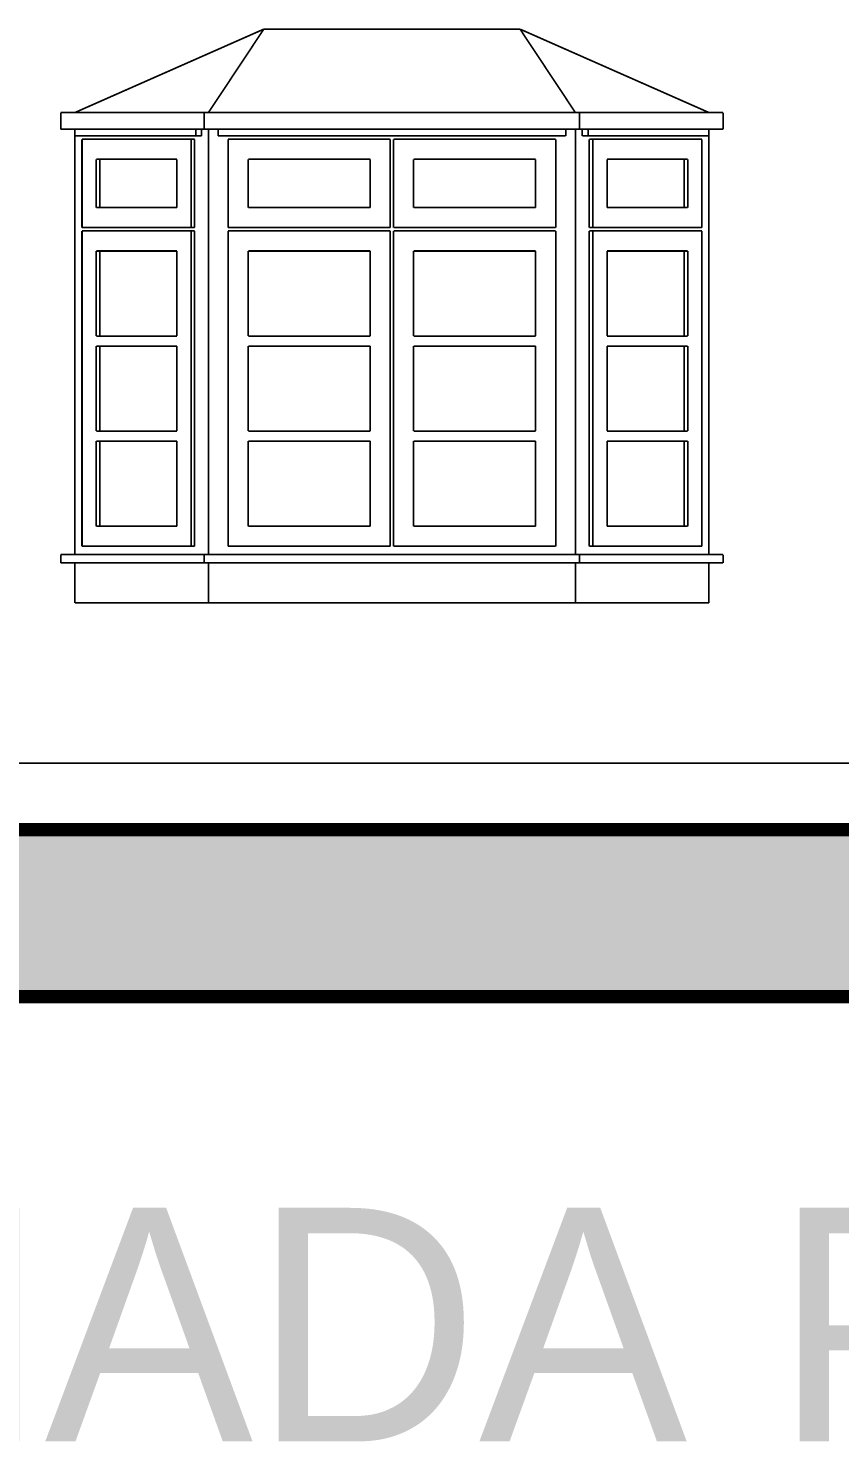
# Model space of a CAD drawing. Extents: x -27.1 to 14.4, y -13.6 to 27.5.
# Drawn here: x -19.332 to -16.902, y 8.117 to 12.362 of the extents above; entities that cross this region are included whole.
import ezdxf

# ---------------------------------------------------------------- set-up
doc = ezdxf.new("R2010")
doc.units = 0
doc.header["$MEASUREMENT"] = 0
for name, color, linetype, lineweight, plot in [('CLOSET', 7, 'Continuous', 0, False), ('MUROS_EXTERIORES', 7, 'Continuous', 0, False), ('TEXTO', 7, 'Continuous', 0, False), ('TRAMAS', 7, 'Continuous', 0, False)]:
    doc.layers.add(name, color=color, linetype=linetype, lineweight=lineweight, plot=plot)

# ---------------------------------------------------------------- blocks, each defined once
blk = doc.blocks.new('FILL_13')
at = {"layer": 'TRAMAS', "linetype": 'Continuous'}
h = blk.add_hatch(dxfattribs=at)
h.set_pattern_fill('PAVIMENTO_MOSAICO_DE_PIEDRA', color=251, scale=0.1, style=0)
h.set_pattern_definition([(0, (0, 0), (0, 0.4), [0.1, -0.3]), (0, (0, 0.1), (0, 0.4), [0.1, -0.3]), (90, (0, 0), (-0.4, 0), [0.1, -0.3]), (90, (0.1, 0), (-0.4, 0), [0.1, -0.3]), (0, (0.2, 0.2), (0, 0.4), [0.1, -0.3]), (0, (0.2, 0.3), (0, 0.4), [0.1, -0.3]), (90, (0.2, 0.2), (-0.4, 0), [0.1, -0.3]), (90, (0.3, 0.2), (-0.4, 0), [0.1, -0.3]), (45, (0.1, 0.1), (-0.2, 0.2), [0.1414214, -0.1414214]), (-45, (0.1, 0), (0.2, 0.2), [0.1414214, -0.1414214])])
h.paths.add_polyline_path([(-23.9128, 9.4598), (-23.9128, 9.9598), (-8.935, 9.9598), (-8.935, 9.4598)], flags=0)
blk = doc.blocks.new('FILL_14')
at = {"layer": 'TRAMAS', "linetype": 'Continuous'}
h = blk.add_hatch(dxfattribs=at)
h.set_pattern_fill('25__', color=251, scale=0.0007, style=0)
h.set_pattern_definition([(0, (0, 0), (0, 0.035), [0, -0.035])])
h.paths.add_polyline_path([(-23.9128, 9.4598), (-23.9128, 9.9598), (-8.935, 9.9598), (-8.935, 9.4598)], flags=0)
blk = doc.blocks.new('FILL_15')
at = {"layer": 'TRAMAS', "linetype": 'Continuous'}
h = blk.add_hatch(dxfattribs=at)
h.set_pattern_fill('ALFOMBRA', color=251, scale=0.006, style=0)
h.set_pattern_definition([(45, (0, 0.3), (-0.0954594, 0.0954594), [0, -0.09, 0, -0.135]), (110, (0.3, 0.3), (-0.1268585, -0.0461727), [0, -0.066, 0, -0.114])])
h.paths.add_polyline_path([(-8.935, 9.9598), (-8.935, 9.4598), (-23.9128, 9.4598), (-23.9128, 9.9598)], flags=0)

msp = doc.modelspace()

# ---------------------------------------------------------------- linework, layer by layer
at = {"layer": 'CLOSET', "color": 5, "linetype": 'Continuous', "const_width": 0.04}
for points in [[(-8.935, 9.9598), (-23.9128, 9.9598)], [(-8.935, 9.4598), (-23.9128, 9.4598)]]:
    msp.add_lwpolyline(points, dxfattribs=at)
at = {"layer": 'MUROS_EXTERIORES', "color": 7, "linetype": 'Continuous', "const_width": 0.005}
for points in [[(-19.193, 12.1098), (-18.6273, 12.3598)], [(-18.793, 12.1098), (-18.6273, 12.3598)], [(-18.6273, 12.3598), (-17.8597, 12.3598)], [(-17.8597, 12.3598), (-17.294, 12.1098)], [(-17.8597, 12.3598), (-17.694, 12.1098)], [(-18.8054, 12.1098), (-19.2354, 12.1098)], [(-19.2354, 12.0598), (-19.2354, 12.1098)], [(-17.6815, 12.1098), (-18.8054, 12.1098)], [(-18.8054, 12.0598), (-18.8054, 12.1098)], [(-17.2515, 12.1098), (-17.6815, 12.1098)], [(-17.6815, 12.0598), (-17.6815, 12.1098)], [(-17.2515, 12.0598), (-17.2515, 12.1098)], [(-18.8054, 12.0598), (-19.2354, 12.0598)], [(-19.2354, 12.0598), (-19.2354, 12.0598)], [(-19.193, 12.0598), (-19.193, 12.0398)], [(-18.8311, 12.0398), (-18.8311, 12.0598)], [(-18.8135, 12.0398), (-18.8135, 12.0598)], [(-17.6815, 12.0598), (-18.8054, 12.0598)], [(-18.793, 10.7848), (-18.793, 12.0598)], [(-18.764, 12.0598), (-18.764, 12.0398)], [(-18.764, 12.0598), (-18.764, 12.0398)], [(-17.723, 12.0398), (-17.723, 12.0598)], [(-17.694, 10.7848), (-17.694, 12.0598)], [(-17.2515, 12.0598), (-17.6815, 12.0598)], [(-17.6735, 12.0398), (-17.6735, 12.0598)], [(-17.6558, 12.0398), (-17.6558, 12.0598)], [(-17.294, 12.0598), (-17.294, 12.0398)], [(-19.193, 10.7848), (-19.193, 12.0398)], [(-19.193, 12.0398), (-18.8311, 12.0398)], [(-18.8453, 12.0298), (-19.1718, 12.0298)], [(-19.1718, 12.0298), (-19.1718, 11.7648)], [(-18.8453, 11.7648), (-18.8453, 12.0298)], [(-18.8453, 12.0298), (-18.8347, 12.0298)], [(-18.8347, 12.0298), (-18.8347, 11.7648)], [(-18.8311, 12.0398), (-18.8135, 12.0398)], [(-18.764, 12.0398), (-17.723, 12.0398)], [(-18.2485, 12.0298), (-18.734, 12.0298)], [(-18.734, 12.0298), (-18.734, 11.7648)], [(-18.2485, 11.7648), (-18.2485, 12.0298)], [(-17.753, 12.0298), (-18.2385, 12.0298)], [(-18.2385, 12.0298), (-18.2385, 11.7648)], [(-17.753, 11.7648), (-17.753, 12.0298)], [(-17.6558, 12.0398), (-17.6735, 12.0398)], [(-17.294, 12.0398), (-17.6558, 12.0398)], [(-17.6416, 12.0298), (-17.6523, 12.0298)], [(-17.6523, 12.0298), (-17.6523, 11.7648)], [(-17.6416, 11.7648), (-17.6416, 12.0298)], [(-17.6416, 12.0298), (-17.3152, 12.0298)], [(-17.3152, 12.0298), (-17.3152, 11.7648)], [(-17.294, 10.7848), (-17.294, 12.0398)], [(-19.1293, 11.8248), (-19.1293, 11.9698)], [(-19.1293, 11.9698), (-18.8877, 11.9698)], [(-19.1187, 11.9698), (-19.1187, 11.8248)], [(-18.8877, 11.9698), (-18.8877, 11.8248)], [(-18.674, 11.8248), (-18.674, 11.9698)], [(-18.674, 11.9698), (-18.3085, 11.9698)], [(-18.3085, 11.9698), (-18.3085, 11.8248)], [(-18.1785, 11.8248), (-18.1785, 11.9698)], [(-18.1785, 11.9698), (-17.813, 11.9698)], [(-17.813, 11.9698), (-17.813, 11.8248)], [(-17.3576, 11.9698), (-17.5992, 11.9698)], [(-17.5992, 11.9698), (-17.5992, 11.8248)], [(-17.3682, 11.9698), (-17.3682, 11.8248)], [(-17.3576, 11.8248), (-17.3576, 11.9698)], [(-18.8877, 11.8248), (-19.1293, 11.8248)], [(-18.3085, 11.8248), (-18.674, 11.8248)], [(-17.813, 11.8248), (-18.1785, 11.8248)], [(-17.5992, 11.8248), (-17.3576, 11.8248)], [(-19.1718, 11.7648), (-19.1611, 11.7648)], [(-19.1611, 11.7648), (-18.8453, 11.7648)], [(-18.8453, 11.7648), (-18.8347, 11.7648)], [(-18.734, 11.7648), (-18.2485, 11.7648)], [(-18.2385, 11.7648), (-17.753, 11.7648)], [(-17.6523, 11.7648), (-17.6523, 11.7648)], [(-17.6523, 11.7648), (-17.3258, 11.7648)], [(-17.3152, 11.7648), (-17.3258, 11.7648)], [(-18.8453, 11.7548), (-19.1718, 11.7548)], [(-19.1718, 11.7548), (-19.1718, 10.8098)], [(-18.8453, 10.8098), (-18.8453, 11.7548)], [(-18.8453, 11.7548), (-18.8347, 11.7548)], [(-18.8347, 11.7548), (-18.8347, 10.8098)], [(-18.2485, 11.7548), (-18.734, 11.7548)], [(-18.734, 11.7548), (-18.734, 10.8098)], [(-18.2485, 10.8098), (-18.2485, 11.7548)], [(-17.753, 11.7548), (-18.2385, 11.7548)], [(-18.2385, 11.7548), (-18.2385, 10.8098)], [(-17.753, 10.8098), (-17.753, 11.7548)], [(-17.6416, 11.7548), (-17.6523, 11.7548)], [(-17.6523, 11.7548), (-17.6523, 10.8098)], [(-17.6416, 10.8098), (-17.6416, 11.7548)], [(-17.6416, 11.7548), (-17.3152, 11.7548)], [(-17.3152, 11.7548), (-17.3152, 10.8098)], [(-19.1293, 11.4398), (-19.1293, 11.6948)], [(-19.1293, 11.6948), (-18.8877, 11.6948)], [(-19.1187, 11.6948), (-19.1187, 11.4398)], [(-18.8877, 11.6948), (-18.8877, 11.4398)], [(-18.674, 11.4398), (-18.674, 11.6948)], [(-18.674, 11.6948), (-18.3085, 11.6948)], [(-18.3085, 11.6948), (-18.3085, 11.4398)], [(-18.1785, 11.4398), (-18.1785, 11.6948)], [(-18.1785, 11.6948), (-17.813, 11.6948)], [(-17.813, 11.6948), (-17.813, 11.4398)], [(-17.3576, 11.6948), (-17.5992, 11.6948)], [(-17.5992, 11.6948), (-17.5992, 11.4398)], [(-17.3682, 11.6948), (-17.3682, 11.4398)], [(-17.3576, 11.4398), (-17.3576, 11.6948)], [(-18.8877, 11.4398), (-19.1293, 11.4398)], [(-18.3085, 11.4398), (-18.674, 11.4398)], [(-17.813, 11.4398), (-18.1785, 11.4398)], [(-17.5992, 11.4398), (-17.3576, 11.4398)], [(-19.1293, 11.1548), (-19.1293, 11.4098)], [(-19.1293, 11.4098), (-18.8877, 11.4098)], [(-19.1187, 11.4098), (-19.1187, 11.1548)], [(-18.8877, 11.4098), (-18.8877, 11.1548)], [(-18.674, 11.1548), (-18.674, 11.4098)], [(-18.674, 11.4098), (-18.3085, 11.4098)], [(-18.3085, 11.4098), (-18.3085, 11.1548)], [(-18.1785, 11.1548), (-18.1785, 11.4098)], [(-18.1785, 11.4098), (-17.813, 11.4098)], [(-17.813, 11.4098), (-17.813, 11.1548)], [(-17.3576, 11.4098), (-17.5992, 11.4098)], [(-17.5992, 11.4098), (-17.5992, 11.1548)], [(-17.3682, 11.4098), (-17.3682, 11.1548)], [(-17.3576, 11.1548), (-17.3576, 11.4098)], [(-18.8877, 11.1548), (-19.1293, 11.1548)], [(-19.1293, 10.8698), (-19.1293, 11.1248)], [(-19.1293, 11.1248), (-18.8877, 11.1248)], [(-19.1187, 11.1248), (-19.1187, 10.8698)], [(-18.8877, 11.1248), (-18.8877, 10.8698)], [(-18.3085, 11.1548), (-18.674, 11.1548)], [(-18.674, 10.8698), (-18.674, 11.1248)], [(-18.674, 11.1248), (-18.3085, 11.1248)], [(-18.3085, 11.1248), (-18.3085, 10.8698)], [(-17.813, 11.1548), (-18.1785, 11.1548)], [(-18.1785, 10.8698), (-18.1785, 11.1248)], [(-18.1785, 11.1248), (-17.813, 11.1248)], [(-17.813, 11.1248), (-17.813, 10.8698)], [(-17.5992, 11.1548), (-17.3576, 11.1548)], [(-17.3576, 11.1248), (-17.5992, 11.1248)], [(-17.5992, 11.1248), (-17.5992, 10.8698)], [(-17.3682, 11.1248), (-17.3682, 10.8698)], [(-17.3576, 10.8698), (-17.3576, 11.1248)], [(-18.8877, 10.8698), (-19.1293, 10.8698)], [(-18.3085, 10.8698), (-18.674, 10.8698)], [(-17.813, 10.8698), (-18.1785, 10.8698)], [(-17.5992, 10.8698), (-17.3576, 10.8698)], [(-18.8054, 10.7848), (-19.2354, 10.7848)], [(-19.2354, 10.7598), (-19.2354, 10.7848)], [(-19.1718, 10.8098), (-18.8453, 10.8098)], [(-18.8453, 10.8098), (-18.8347, 10.8098)], [(-17.6815, 10.7848), (-18.8054, 10.7848)], [(-18.8054, 10.7598), (-18.8054, 10.7848)], [(-18.734, 10.8098), (-18.2485, 10.8098)], [(-18.2385, 10.8098), (-17.753, 10.8098)], [(-17.2515, 10.7848), (-17.6815, 10.7848)], [(-17.6815, 10.7598), (-17.6815, 10.7848)], [(-17.6416, 10.8098), (-17.6523, 10.8098)], [(-17.3152, 10.8098), (-17.6416, 10.8098)], [(-17.2515, 10.7598), (-17.2515, 10.7848)], [(-19.2354, 10.7598), (-19.193, 10.7598)], [(-18.793, 10.7598), (-19.193, 10.7598)], [(-19.193, 10.6398), (-19.193, 10.7598)], [(-17.6815, 10.7598), (-18.8054, 10.7598)], [(-17.694, 10.7598), (-18.793, 10.7598)], [(-18.793, 10.6398), (-18.793, 10.7598)], [(-17.294, 10.7598), (-17.694, 10.7598)], [(-17.694, 10.6398), (-17.694, 10.7598)], [(-17.2515, 10.7598), (-17.294, 10.7598)], [(-17.294, 10.6398), (-17.294, 10.7598)], [(-19.193, 10.6398), (-19.1929, 10.6398)], [(-18.793, 10.6398), (-19.1929, 10.6398)], [(-17.694, 10.6398), (-18.793, 10.6398)], [(-17.294, 10.6398), (-17.694, 10.6398)], [(-19.8335, 10.1598), (-16.6335, 10.1598)]]:
    msp.add_lwpolyline(points, dxfattribs=at)

# ---------------------------------------------------------------- block references
at = {"layer": 'TRAMAS'}
for name in ['FILL_13', 'FILL_14', 'FILL_15']:
    msp.add_blockref(name, (0, 0), dxfattribs=at)

# ---------------------------------------------------------------- texts
at = {"layer": 'TEXTO', "linetype": 'Continuous', "lineweight": 0}
msp.add_text('FACHADA PRINCIPAL', height=0.7, dxfattribs=at).set_placement((-21.8317, 8.1267))

doc.saveas('drawing.dxf')
